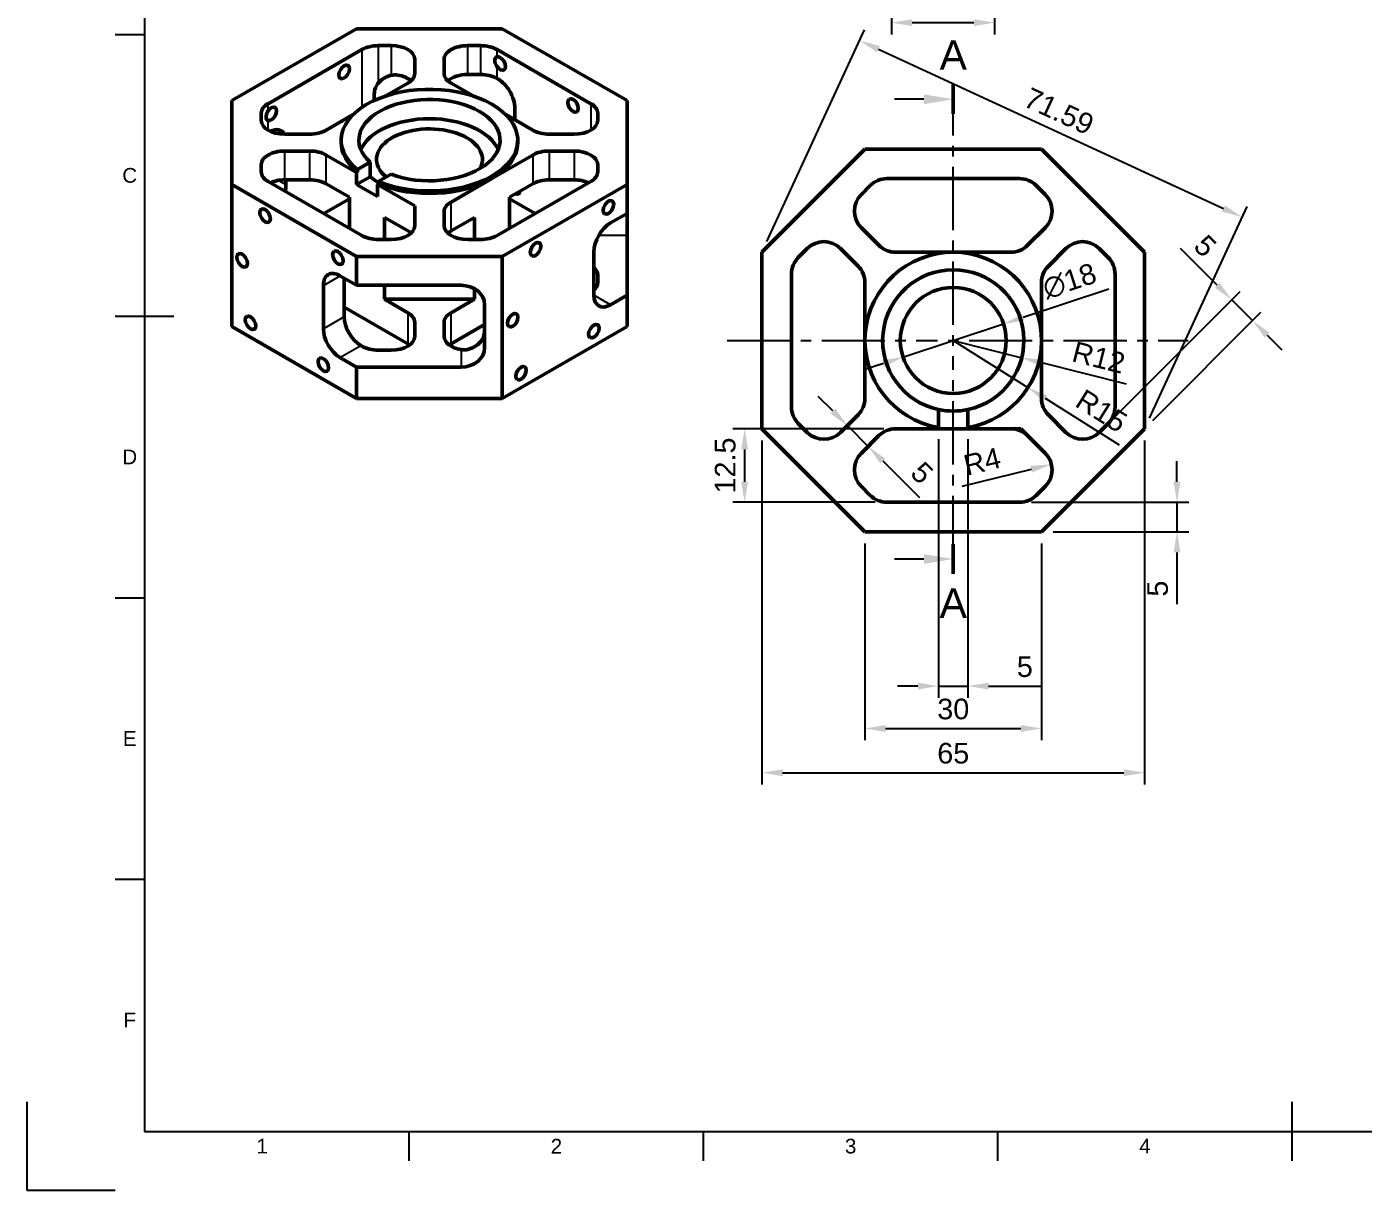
# Model space of a CAD drawing. Header units: millimetres. Extents: x 0 to 420, y 0 to 297.
# Drawn here: x 0 to 227.1, y 0 to 197.7 of the extents above; entities that cross this region are included whole.
import ezdxf
from ezdxf.enums import TextEntityAlignment as Align

# ---------------------------------------------------------------- set-up
doc = ezdxf.new("R2010")
doc.units = ezdxf.units.MM
doc.header["$LTSCALE"] = 0.75
doc.linetypes.add('CENTER2', pattern=[28.575, 19.05, -3.175, 3.175, -3.175])
for name, color, linetype, lineweight in [('Border', 7, 'Continuous', 25), ('FD_Dimensions', 7, 'Continuous', 25), ('Section Lines', 7, 'Continuous', 25), ('Smart Centers', 7, 'CENTER2', 25), ('Visible', 7, 'Continuous', 50), ('Visible Narrow', 7, 'Continuous', 25)]:
    doc.layers.add(name, color=color, linetype=linetype, lineweight=lineweight)
doc.styles.add('FusionTitle', font='')
doc.styles.get("Standard").update_dxf_attribs({"font": 'arial.ttf'})
doc.styles.get('FusionTitle').set_extended_font_data('Arial Unicode MS')
doc.dimstyles.new('Dim-ISO-25', dxfattribs={"dimtxt": 3.5, "dimasz": 3.5, "dimexe": 2, "dimexo": 2, "dimgap": 1.5, "dimtad": 1, "dimzin": 12, "dimdsep": 46, "dimtxsty": 'Standard', "dimcen": 0, "dimazin": 3, "dimtp": 0.1, "dimtm": 0.1, "dimtfac": 0.714, "dimtmove": 0, "dimatfit": 3, "dimfxl": 1, "dimtzin": 12, "dimarcsym": 0})

# ---------------------------------------------------------------- blocks, each defined once
blk = doc.blocks.new('*D41')
at = {"layer": 'Defpoints', "color": 0, "transparency": 16777216}
for p in [(124.929919, 129.369552), (189.929919, 129.369552), (189.929919, 70.937646)]:
    blk.add_point(p, dxfattribs=at)
at = {"layer": 'FD_Dimensions', "color": 0, "lineweight": -2, "transparency": 16777216}
for p, q in [((124.929919, 127.369552), (124.929919, 68.937646)), ((189.929919, 127.369552), (189.929919, 68.937646)), ((128.429919, 70.937646), (186.429919, 70.937646))]:
    blk.add_line(p, q, dxfattribs=at)
at = {"layer": 'FD_Dimensions', "color": 0, "transparency": 16777216}
for points in [[(128.429919, 71.520979), (128.429919, 70.354312), (124.929919, 70.937646)], [(186.429919, 71.520979), (186.429919, 70.354312), (189.929919, 70.937646)]]:
    blk.add_solid(points, dxfattribs=at)
at = {"layer": 'FD_Dimensions', "color": 0, "transparency": 16777216, "insert": (157.429919, 74.224651), "char_height": 3.5, "attachment_point": 5}
blk.add_mtext('65', dxfattribs=at)
blk = doc.blocks.new('*U8')
at = {"layer": 'Smart Centers', "color": 0, "ltscale": 0.75, "transparency": 16777216}
for p, q in [((0, 2.678906), (0, 40.974008)), ((-38.423075, 0), (-2.678906, 0)), ((2.678906, 0), (39.940368, 0)), ((0, -37.131708), (0, -2.678906))]:
    blk.add_line(p, q, dxfattribs=at)
at = {"layer": 'Smart Centers', "color": 0, "linetype": 'Continuous', "ltscale": 0.75, "transparency": 16777216}
for p, q in [((-0.892969, 0), (0.892969, 0)), ((0, -0.892969), (0, 0.892969))]:
    blk.add_line(p, q, dxfattribs=at)
blk = doc.blocks.new('*D42')
at = {"layer": 'Defpoints', "color": 0, "transparency": 16777216}
for p in [(165.978222, 147.184958), (148.881616, 141.554146)]:
    blk.add_point(p, dxfattribs=at)
at = {"layer": 'FD_Dimensions', "lineweight": -2, "transparency": 16777216}
for p, q in [((183.864287, 153.07578), (169.302562, 148.279838)), ((148.881616, 141.554146), (165.978222, 147.184958)), ((145.557276, 140.459266), (142.232935, 139.364386))]:
    blk.add_line(p, q, dxfattribs=at)
at = {"layer": 'FD_Dimensions', "transparency": 16777216}
for points in [[(169.120082, 148.833895), (169.485042, 147.725782), (165.978222, 147.184958)], [(145.374796, 141.013323), (145.739756, 139.905209), (148.881616, 141.554146)]]:
    blk.add_solid(points, dxfattribs=at)
at = {"layer": 'FD_Dimensions', "color": 0, "transparency": 16777216, "insert": (177.187857, 154.440631), "char_height": 3.5, "attachment_point": 5, "rotation": 18.22944808}
blk.add_mtext('∅18', dxfattribs=at)
blk = doc.blocks.new('*D43')
at = {"layer": 'Defpoints', "color": 0, "transparency": 16777216}
for p in [(157.429919, 144.369552), (169.063618, 141.427265)]:
    blk.add_point(p, dxfattribs=at)
at = {"layer": 'FD_Dimensions', "lineweight": -2, "transparency": 16777216}
for p, q in [((157.429919, 144.369552), (169.063618, 141.427265)), ((186.84548, 136.930042), (172.45678, 140.569098))]:
    blk.add_line(p, q, dxfattribs=at)
at = {"layer": 'FD_Dimensions', "transparency": 16777216}
blk.add_solid([(172.599808, 141.134625), (172.313752, 140.003571), (169.063618, 141.427265)], dxfattribs=at)
at = {"layer": 'FD_Dimensions', "color": 0, "transparency": 16777216, "insert": (182.15328, 141.476468), "char_height": 3.5, "attachment_point": 5, "rotation": 345.8068814}
blk.add_mtext('R12', dxfattribs=at)
blk = doc.blocks.new('*D44')
at = {"layer": 'Defpoints', "color": 0, "transparency": 16777216}
for p in [(157.429919, 144.369552), (170.122481, 136.375876)]:
    blk.add_point(p, dxfattribs=at)
at = {"layer": 'FD_Dimensions', "lineweight": -2, "transparency": 16777216}
for p, q in [((157.429919, 144.369552), (170.122481, 136.375876)), ((185.689196, 126.57208), (173.084079, 134.510684))]:
    blk.add_line(p, q, dxfattribs=at)
at = {"layer": 'FD_Dimensions', "transparency": 16777216}
blk.add_solid([(173.394944, 135.004284), (172.773214, 134.017085), (170.122481, 136.375876)], dxfattribs=at)
at = {"layer": 'FD_Dimensions', "color": 0, "transparency": 16777216, "insert": (182.622151, 132.388246), "char_height": 3.5, "attachment_point": 5, "rotation": 327.79759122}
blk.add_mtext('R15', dxfattribs=at)
blk = doc.blocks.new('*D45')
at = {"layer": 'Defpoints', "color": 0, "transparency": 16777216}
for p in [(168.701997, 116.869552), (172.429919, 111.869552), (195.445437, 111.869552)]:
    blk.add_point(p, dxfattribs=at)
at = {"layer": 'FD_Dimensions', "lineweight": -2, "transparency": 16777216}
for p, q in [((195.445437, 120.369552), (195.445437, 123.869552)), ((170.701997, 116.869552), (197.445437, 116.869552)), ((195.445437, 116.869552), (195.445437, 111.869552)), ((174.429919, 111.869552), (197.445437, 111.869552)), ((195.445437, 108.369552), (195.445437, 99.548952))]:
    blk.add_line(p, q, dxfattribs=at)
at = {"layer": 'FD_Dimensions', "transparency": 16777216}
for points in [[(194.862104, 120.369552), (196.028771, 120.369552), (195.445437, 116.869552)], [(194.862104, 108.369552), (196.028771, 108.369552), (195.445437, 111.869552)]]:
    blk.add_solid(points, dxfattribs=at)
at = {"layer": 'FD_Dimensions', "color": 0, "transparency": 16777216, "insert": (192.165594, 102.209252), "char_height": 3.5, "attachment_point": 5, "rotation": 90}
blk.add_mtext('5', dxfattribs=at)
blk = doc.blocks.new('*D46')
at = {"layer": 'Defpoints', "color": 0, "transparency": 16777216}
for p in [(142.429919, 111.869552), (172.429919, 111.869552), (172.429919, 78.451129)]:
    blk.add_point(p, dxfattribs=at)
at = {"layer": 'FD_Dimensions', "color": 0, "lineweight": -2, "transparency": 16777216}
for p, q in [((142.429919, 109.869552), (142.429919, 76.451129)), ((172.429919, 109.869552), (172.429919, 76.451129)), ((145.929919, 78.451129), (168.929919, 78.451129))]:
    blk.add_line(p, q, dxfattribs=at)
at = {"layer": 'FD_Dimensions', "color": 0, "transparency": 16777216}
for points in [[(145.929919, 79.034462), (145.929919, 77.867796), (142.429919, 78.451129)], [(168.929919, 79.034462), (168.929919, 77.867796), (172.429919, 78.451129)]]:
    blk.add_solid(points, dxfattribs=at)
at = {"layer": 'FD_Dimensions', "color": 0, "transparency": 16777216, "insert": (157.429919, 81.739328), "char_height": 3.5, "attachment_point": 5}
blk.add_mtext('30', dxfattribs=at)
blk = doc.blocks.new('*D47')
at = {"layer": 'Defpoints', "color": 0, "transparency": 16777216}
for p in [(139.43513, 129.910297), (142.970664, 126.374763), (142.970664, 126.374763)]:
    blk.add_point(p, dxfattribs=at)
at = {"layer": 'FD_Dimensions', "lineweight": -2, "transparency": 16777216}
for p, q in [((136.960256, 132.385171), (134.485382, 134.860045)), ((139.43513, 129.910297), (142.970664, 126.374763)), ((145.445538, 123.899889), (151.682644, 117.662783))]:
    blk.add_line(p, q, dxfattribs=at)
at = {"layer": 'FD_Dimensions', "transparency": 16777216}
for points in [[(137.372735, 132.79765), (136.547777, 131.972692), (139.43513, 129.910297)], [(145.858017, 124.312368), (145.033059, 123.487411), (142.970664, 126.374763)]]:
    blk.add_solid(points, dxfattribs=at)
at = {"layer": 'FD_Dimensions', "color": 0, "transparency": 16777216, "insert": (152.120727, 121.863099), "char_height": 3.5, "attachment_point": 5, "rotation": 315}
blk.add_mtext('5', dxfattribs=at)
blk = doc.blocks.new('*D48')
at = {"layer": 'Defpoints', "color": 0, "transparency": 16777216}
for p in [(147.622307, 129.369552), (121.978086, 116.869552), (146.157841, 116.869552)]:
    blk.add_point(p, dxfattribs=at)
at = {"layer": 'FD_Dimensions', "color": 0, "lineweight": -2, "transparency": 16777216}
for p, q in [((145.622307, 129.369552), (119.978086, 129.369552)), ((121.978086, 125.869552), (121.978086, 120.369552)), ((144.157841, 116.869552), (119.978086, 116.869552))]:
    blk.add_line(p, q, dxfattribs=at)
at = {"layer": 'FD_Dimensions', "color": 0, "transparency": 16777216}
for points in [[(121.394753, 125.869552), (122.56142, 125.869552), (121.978086, 129.369552)], [(121.394753, 120.369552), (122.56142, 120.369552), (121.978086, 116.869552)]]:
    blk.add_solid(points, dxfattribs=at)
at = {"layer": 'FD_Dimensions', "color": 0, "transparency": 16777216, "insert": (118.691081, 123.119552), "char_height": 3.5, "attachment_point": 5, "rotation": 90}
blk.add_mtext('12.5', dxfattribs=at)
blk = doc.blocks.new('*D49')
at = {"layer": 'Defpoints', "color": 0, "transparency": 16777216}
for p in [(204.758346, 151.269047), (182.240579, 128.75128), (189.929919, 129.369552)]:
    blk.add_point(p, dxfattribs=at)
at = {"layer": 'FD_Dimensions', "lineweight": -2, "transparency": 16777216}
for p, q in [((202.283472, 153.743921), (196.046366, 159.981027)), ((183.654793, 130.165494), (206.17256, 152.683261)), ((208.29388, 147.733513), (204.758346, 151.269047)), ((191.344133, 130.783766), (209.708094, 149.147727)), ((210.768754, 145.25864), (213.243627, 142.783766))]:
    blk.add_line(p, q, dxfattribs=at)
at = {"layer": 'FD_Dimensions', "transparency": 16777216}
for points in [[(202.695951, 154.1564), (201.870993, 153.331442), (204.758346, 151.269047)], [(211.181233, 145.671119), (210.356275, 144.846161), (208.29388, 147.733513)]]:
    blk.add_solid(points, dxfattribs=at)
at = {"layer": 'FD_Dimensions', "color": 0, "transparency": 16777216, "insert": (200.246682, 160.41911), "char_height": 3.5, "attachment_point": 5, "rotation": 315}
blk.add_mtext('5', dxfattribs=at)
blk = doc.blocks.new('*D50')
at = {"layer": 'Defpoints', "color": 0, "transparency": 16777216}
for p in [(166.333785, 121.439075), (170.219764, 122.387319)]:
    blk.add_point(p, dxfattribs=at)
at = {"layer": 'FD_Dimensions', "lineweight": -2, "transparency": 16777216}
blk.add_line((158.919345, 119.629827), (170.705511, 122.50585), dxfattribs=at)
at = {"layer": 'FD_Dimensions', "transparency": 16777216}
blk.add_solid([(170.567226, 123.072555), (170.843797, 121.939144), (174.105743, 123.335563)], dxfattribs=at)
at = {"layer": 'FD_Dimensions', "color": 0, "transparency": 16777216, "insert": (162.340704, 123.810056), "char_height": 3.5, "attachment_point": 5, "rotation": 13.71313971}
blk.add_mtext('R4', dxfattribs=at)
blk = doc.blocks.new('ISO_A3_SHEET')
at = {"layer": 'Border'}
for p, q in [((20, 287), (20, 10)), ((15, 196.33333), (20, 196.33333)), ((15, 148.5), (25, 148.5)), ((15, 100.66667), (20, 100.66667)), ((15, 52.83334), (20, 52.83334)), ((0, 15), (0, 0)), ((215, 5), (215, 15)), ((20, 10), (410, 10)), ((65, 5), (65, 10)), ((115, 5), (115, 10)), ((165, 5), (165, 10)), ((0, 0), (15, 0))]:
    blk.add_line(p, q, dxfattribs=at)
at = {"layer": 'Border', "style": 'FusionTitle'}
for s, p in [('C', (17.5, 172.41667)), ('D', (17.5, 124.58334)), ('E', (17.5, 76.75001)), ('F', (17.5, 28.91668)), ('1', (40, 7.5)), ('2', (90, 7.5)), ('3', (140, 7.5)), ('4', (190, 7.5))]:
    blk.add_text(s, height=2.5, dxfattribs=at).set_placement(p, align=Align.MIDDLE)
blk = doc.blocks.new('*D52')
at = {"layer": 'Defpoints', "color": 0, "transparency": 16777216}
for p in [(146.929919, 218.155715), (164.429919, 218.155715), (164.429919, 198.356725)]:
    blk.add_point(p, dxfattribs=at)
at = {"layer": 'FD_Dimensions', "lineweight": -2, "transparency": 16777216}
for p, q in [((146.929919, 216.155715), (146.929919, 196.356725)), ((164.429919, 216.155715), (164.429919, 196.356725)), ((150.429919, 198.356725), (160.929919, 198.356725))]:
    blk.add_line(p, q, dxfattribs=at)
at = {"layer": 'FD_Dimensions', "transparency": 16777216}
for points in [[(150.429919, 198.940058), (150.429919, 197.773391), (146.929919, 198.356725)], [(160.929919, 198.940058), (160.929919, 197.773391), (164.429919, 198.356725)]]:
    blk.add_solid(points, dxfattribs=at)
at = {"layer": 'FD_Dimensions', "color": 0, "transparency": 16777216, "insert": (155.679919, 201.64373), "char_height": 3.5, "attachment_point": 5}
blk.add_mtext('17.5', dxfattribs=at)
blk = doc.blocks.new('*D61')
at = {"layer": 'Defpoints', "color": 0, "transparency": 16777216}
for p in [(154.929919, 129.579353), (159.929919, 129.579353), (159.929919, 85.650157)]:
    blk.add_point(p, dxfattribs=at)
at = {"layer": 'FD_Dimensions', "color": 0, "lineweight": -2, "transparency": 16777216}
for p, q in [((154.929919, 127.579353), (154.929919, 83.650157)), ((159.929919, 127.579353), (159.929919, 83.650157)), ((151.429919, 85.650157), (147.929919, 85.650157)), ((154.929919, 85.650157), (159.929919, 85.650157)), ((163.429919, 85.650157), (172.250519, 85.650157))]:
    blk.add_line(p, q, dxfattribs=at)
at = {"layer": 'FD_Dimensions', "color": 0, "transparency": 16777216}
for points in [[(151.429919, 86.23349), (151.429919, 85.066823), (154.929919, 85.650157)], [(163.429919, 86.23349), (163.429919, 85.066823), (159.929919, 85.650157)]]:
    blk.add_solid(points, dxfattribs=at)
at = {"layer": 'FD_Dimensions', "color": 0, "transparency": 16777216, "insert": (169.590219, 88.93), "char_height": 3.5, "attachment_point": 5}
blk.add_mtext('5', dxfattribs=at)
blk = doc.blocks.new('*D63')
at = {"layer": 'Defpoints', "color": 0, "transparency": 16777216}
for p in [(206.523776, 165.32291), (124.929919, 159.369552), (189.929919, 129.369552)]:
    blk.add_point(p, dxfattribs=at)
at = {"layer": 'FD_Dimensions', "lineweight": -2, "transparency": 16777216}
for p, q in [((125.768035, 161.185471), (142.361893, 197.138828)), ((144.701634, 193.856206), (203.345918, 166.789613)), ((190.768035, 131.185471), (207.361893, 167.138828))]:
    blk.add_line(p, q, dxfattribs=at)
at = {"layer": 'FD_Dimensions', "transparency": 16777216}
for points in [[(144.946085, 194.385849), (144.457183, 193.326563), (141.523776, 195.32291)], [(203.590369, 167.319256), (203.101468, 166.25997), (206.523776, 165.32291)]]:
    blk.add_solid(points, dxfattribs=at)
at = {"layer": 'FD_Dimensions', "color": 0, "transparency": 16777216, "insert": (175.401223, 183.307377), "char_height": 3.5, "attachment_point": 5, "rotation": 335.22485943}
blk.add_mtext('71.59', dxfattribs=at)

msp = doc.modelspace()

# ---------------------------------------------------------------- linework, layer by layer
at = {"layer": 'Section Lines', "lineweight": 50}
for p, q in [((157.43, 187.844), (157.43, 182.844)), ((157.43, 104.738), (157.43, 109.738))]:
    msp.add_line(p, q, dxfattribs=at)
at = {"layer": 'Section Lines'}
for p, q in [((152.43, 185.344), (147.43, 185.344)), ((152.43, 107.238), (147.43, 107.238))]:
    msp.add_line(p, q, dxfattribs=at)
for points in [[(152.43, 186.177), (157.43, 185.344), (152.43, 184.51)], [(152.43, 108.071), (157.43, 107.238), (152.43, 106.405)]]:
    msp.add_solid(points, dxfattribs=at)
at = {"layer": 'Visible', "extrusion": (-0.707107, -0.407196, 0.578093)}
for p, q in [((34.843, 185.113), (56.056, 197.329)), ((56.056, 197.329), (80.805, 197.329)), ((80.805, 197.329), (102.018, 185.113)), ((41.015, 184.595), (56.956, 193.775)), ((59.784, 194.45), (61.931, 194.45)), ((74.931, 194.45), (77.077, 194.45)), ((79.906, 193.775), (95.847, 184.595)), ((65.931, 192.146), (65.931, 189.718)), ((70.931, 189.718), (70.931, 192.146)), ((74.931, 189.545), (77.077, 189.545)), ((79.906, 188.87), (80.098, 188.759)), ((59.056, 185.139), (59.056, 186.236)), ((64.759, 188.089), (60.9, 185.867)), ((75.961, 185.867), (72.102, 188.089)), ((34.843, 170.861), (34.843, 185.113)), ((102.018, 185.113), (102.018, 170.861)), ((39.843, 181.73), (39.843, 182.967)), ((55.458, 182.733), (50.889, 180.102)), ((85.972, 180.102), (81.403, 182.733)), ((82.926, 181.856), (82.926, 183.86)), ((97.018, 182.967), (97.018, 181.73)), ((48.061, 179.427), (43.843, 179.427)), ((93.018, 179.427), (88.801, 179.427)), ((53.431, 178.396), (53.431, 177.987)), ((83.431, 178.396), (83.431, 177.987)), ((48.061, 176.548), (43.843, 176.548)), ((56.056, 172.897), (50.889, 175.873)), ((79.037, 171.879), (85.972, 175.873)), ((88.801, 176.548), (93.018, 176.548)), ((39.843, 174.244), (39.843, 173.008)), ((56.056, 172.897), (56.205, 172.983)), ((56.056, 170.854), (56.056, 172.897)), ((56.205, 173.392), (58.364, 174.635)), ((56.205, 172.983), (56.205, 173.392)), ((58.364, 174.635), (58.364, 172.182)), ((61.899, 172.599), (59.74, 171.356)), ((97.018, 174.244), (97.018, 173.008)), ((56.056, 158.646), (34.843, 170.861)), ((34.843, 146.744), (34.843, 170.861)), ((41.015, 171.379), (56.956, 162.2)), ((43.843, 171.642), (48.061, 171.642)), ((44.035, 170.802), (44.035, 171.642)), ((50.889, 170.968), (54.843, 168.691)), ((56.056, 170.854), (58.364, 172.182)), ((59.592, 168.818), (56.056, 170.854)), ((59.74, 170.947), (59.592, 170.861)), ((59.592, 170.861), (59.592, 168.818)), ((65.931, 167.211), (59.592, 170.861)), ((59.74, 171.356), (59.74, 170.947)), ((72.102, 167.886), (79.037, 171.879)), ((95.847, 171.379), (79.906, 162.2)), ((102.018, 170.861), (80.805, 158.646)), ((82.018, 168.691), (85.972, 170.968)), ((88.801, 171.642), (93.018, 171.642)), ((102.018, 165.956), (102.018, 170.861)), ((54.843, 168.441), (50.48, 165.929)), ((54.843, 168.691), (54.843, 163.416)), ((82.018, 163.416), (82.018, 168.691)), ((86.381, 165.929), (82.018, 168.441)), ((65.931, 163.828), (65.931, 167.211)), ((70.931, 163.828), (70.931, 166.257)), ((102.018, 165.956), (99.19, 164.327)), ((102.018, 162.279), (102.018, 165.956)), ((54.705, 163.496), (54.843, 163.575)), ((60.805, 161.525), (60.805, 165.258)), ((60.805, 165.258), (65.355, 162.638)), ((76.056, 165.258), (72.102, 162.981)), ((76.056, 161.525), (76.056, 165.258)), ((82.156, 163.496), (82.018, 163.575)), ((59.784, 161.525), (61.931, 161.525)), ((77.077, 161.525), (74.931, 161.525)), ((102.018, 162.279), (102.018, 152.058)), ((96.361, 159.428), (96.361, 152.071)), ((56.056, 153.74), (56.056, 158.646)), ((80.805, 158.646), (56.056, 158.646)), ((80.805, 134.528), (80.805, 158.646)), ((53.228, 155.369), (56.056, 153.74)), ((53.935, 154.962), (53.935, 148.406)), ((97.018, 154.205), (97.018, 155.441)), ((50.399, 146.37), (50.399, 153.728)), ((56.056, 153.74), (73.805, 153.74)), ((60.805, 151.359), (60.805, 153.74)), ((76.056, 151.359), (76.056, 153.173)), ((64.759, 143.768), (53.935, 150.001)), ((64.759, 149.082), (60.805, 151.359)), ((76.056, 151.359), (60.805, 151.359)), ((72.102, 149.082), (76.056, 151.359)), ((77.805, 150.47), (77.805, 143.112)), ((99.19, 150.429), (102.018, 152.058)), ((102.018, 146.744), (102.018, 152.058)), ((56.056, 134.528), (34.843, 146.744)), ((65.931, 145.025), (65.931, 147.453)), ((70.931, 145.025), (70.931, 147.453)), ((77.805, 147.052), (72.102, 143.768)), ((102.018, 146.744), (80.805, 134.528)), ((56.763, 143.507), (56.956, 143.396)), ((56.056, 139.842), (53.228, 141.471)), ((59.784, 142.721), (61.931, 142.721)), ((73.805, 139.842), (56.056, 139.842)), ((56.056, 134.528), (56.056, 139.842)), ((80.805, 134.528), (56.056, 134.528))]:
    msp.add_line(p, q, dxfattribs=at)
at = {"layer": 'Visible', "extrusion": (-1e-16, -1, 0)}
for p, q in [((124.93, 159.37), (142.43, 176.87)), ((142.43, 176.87), (172.43, 176.87)), ((172.43, 176.87), (189.93, 159.37)), ((141.812, 169.18), (143.329, 170.698)), ((146.158, 171.87), (168.702, 171.87)), ((171.53, 170.698), (173.048, 169.18)), ((144.794, 160.541), (141.812, 163.523)), ((173.048, 163.523), (170.066, 160.541)), ((124.93, 129.37), (124.93, 159.37)), ((131.101, 158.47), (132.619, 159.988)), ((138.276, 159.988), (141.258, 157.006)), ((157.43, 159.37), (147.622, 159.37)), ((167.238, 159.37), (157.43, 159.37)), ((173.601, 157.006), (176.584, 159.988)), ((182.241, 159.988), (183.758, 158.47)), ((189.93, 159.37), (189.93, 129.37)), ((129.93, 133.097), (129.93, 155.642)), ((184.93, 155.642), (184.93, 133.097)), ((142.43, 154.177), (142.43, 144.37)), ((172.43, 144.37), (172.43, 154.177)), ((142.43, 144.37), (142.43, 134.562)), ((172.43, 134.562), (172.43, 144.37)), ((141.258, 131.734), (138.276, 128.751)), ((154.93, 129.579), (154.93, 132.633)), ((159.93, 132.633), (159.93, 129.579)), ((176.584, 128.751), (173.601, 131.734)), ((132.619, 128.751), (131.101, 130.269)), ((154.93, 129.37), (154.93, 129.579)), ((159.93, 129.579), (159.93, 129.37)), ((183.758, 130.269), (182.241, 128.751)), ((142.43, 111.87), (124.93, 129.37)), ((144.794, 128.198), (141.812, 125.216)), ((154.93, 129.37), (147.622, 129.37)), ((159.93, 129.37), (154.93, 129.37)), ((168.894, 129.37), (159.93, 129.37)), ((173.048, 125.216), (168.894, 129.37)), ((189.93, 129.37), (172.43, 111.87)), ((141.812, 119.559), (143.329, 118.041)), ((171.53, 118.041), (173.048, 119.559)), ((146.158, 116.87), (168.702, 116.87)), ((172.43, 111.87), (142.43, 111.87))]:
    msp.add_line(p, q, dxfattribs=at)
at = {"layer": 'Visible'}
msp.add_circle((157.43, 144.37), 9, dxfattribs=at)
at = {"layer": 'Visible', "extrusion": (1e-16, -3e-16, -1)}
msp.add_arc((-62.589, 186.689), 2.802, 76.41792, 99.6065, dxfattribs=at)
at = {"layer": 'Visible'}
for centre, radius, start, end in [((62.066, 186.192), 3.01, 139.29324, 179.16971), ((146.158, 167.87), 4, 90, 135), ((168.702, 167.87), 4, 45, 90), ((144.64, 166.352), 4, 135, 225), ((170.22, 166.352), 4, 315, 45), ((135.448, 157.159), 4, 45, 135), ((157.43, 144.37), 15, 279.59407, 260.40593), ((147.622, 163.37), 4, 225, 270), ((167.238, 163.37), 4, 270, 315), ((179.412, 157.159), 4, 45, 135), ((133.93, 155.642), 4, 135, 180), ((138.43, 154.177), 4, 0, 45), ((176.43, 154.177), 4, 135, 180), ((180.93, 155.642), 4, 0, 45), ((74.273, 145.577), 2.802, 260.3935, 283.58208), ((138.43, 134.562), 4, 315, 0), ((176.43, 134.562), 4, 180, 225), ((133.93, 133.097), 4, 180, 225), ((157.43, 144.37), 12, 257.9753, 282.0247), ((180.93, 133.097), 4, 315, 0), ((135.448, 131.58), 4, 225, 315), ((147.622, 125.37), 4, 90, 135), ((167.238, 125.37), 4, 45, 90), ((179.412, 131.58), 4, 225, 315), ((144.64, 122.387), 4, 135, 225), ((170.22, 122.387), 4, 315, 45), ((146.158, 120.87), 4, 225, 270), ((168.702, 120.87), 4, 270, 315)]:
    msp.add_arc(centre, radius, start, end, dxfattribs=at)
at = {"layer": 'Visible', "extrusion": (0, 0, -1)}
msp.add_arc((-157.43, 144.37), 12, 282.0247, 257.9753, dxfattribs=at)
at = {"layer": 'Visible', "extrusion": (1e-16, -2e-16, -1)}
msp.add_arc((-74.795, 146.074), 3.01, 180.83029, 220.70676, dxfattribs=at)
at = {"layer": 'Visible'}
for centre, major_axis, ratio, start_param, end_param in [((59.784, 192.146), (-4, 0), 0.5758617, -1.5707963, -0.7853982), ((61.931, 192.146), (4, 0), 0.5758617, 0, 1.5707963), ((74.931, 192.146), (4, 0), 0.5758617, 1.5707963, 3.1415927), ((77.077, 192.146), (-4, 0), 0.5758617, 3.9269908, 4.712389), ((63.056, 186.274), (4, 0), 0.8175471, 1.8560572, 2.5287556), ((61.931, 189.718), (4, 0), 0.5758617, -0.7853982, 0), ((74.931, 189.718), (-4, 0), 0.5758617, 0, 0.7853982), ((80.098, 185.489), (-1.996, 3.466), 0.5780931, 3.9289245, 5.4997209), ((68.431, 178.396), (-15, 0), 0.5758617, 0.9528462, 6.9011354), ((43.843, 182.967), (4, 0), 0.5758617, 2.3561945, 3.1415927), ((93.018, 182.967), (-4, 0), 0.5758617, 3.1415927, 3.9269908), ((43.843, 181.73), (4, 0), 0.5758617, 3.1415927, 4.712389), ((93.018, 181.73), (4, 0), 0.5758617, 4.712389, 6.2831853), ((41.207, 176.531), (1.996, 3.466), 0.5780931, -0.3337573, 0.7143352), ((48.061, 181.73), (4, 0), 0.5758617, 4.712389, 5.4977871), ((68.431, 175.126), (9, 0), 0.5758617, -0.3055762, 3.7577959), ((88.801, 181.73), (-4, 0), 0.5758617, 0.7853982, 1.5707963), ((68.431, 177.987), (15, 0), 0.5758617, 3.1415927, 3.7595427), ((68.431, 177.987), (15, 0), 0.5758617, -0.7853982, 0), ((43.843, 174.244), (4, 0), 0.5758617, 1.5707963, 3.1415927), ((48.061, 174.244), (-4, 0), 0.5758617, 3.9269908, 4.712389), ((88.801, 174.244), (4, 0), 0.5758617, 1.5707963, 2.3561945), ((93.018, 174.244), (4, 0), 0.5758617, 0, 1.5707963), ((43.843, 173.008), (-4, 0), 0.5758617, 0, 0.7853982), ((93.018, 173.008), (4, 0), 0.5758617, -0.7853982, 0), ((41.207, 169.173), (1.996, 3.466), 0.5780931, -1.0994614, -0.7873319), ((68.431, 175.944), (12, 0), 0.5758617, 3.7171202, 3.9025053), ((68.431, 177.987), (15, 0), 0.5758617, 4.0944389, 5.4977871), ((74.931, 166.257), (4, 0), 0.5758617, 2.3561945, 3.1415927), ((61.931, 163.828), (4, 0), 0.5758617, 4.712389, 6.2831853), ((74.931, 163.828), (4, 0), 0.5758617, 3.1415927, 4.712389), ((99.19, 161.057), (1.996, 3.466), 0.5780931, 0.7834645, 2.3542608), ((59.784, 163.828), (-4, 0), 0.5758617, 0.7853982, 1.5707963), ((77.077, 163.828), (-4, 0), 0.5758617, 1.5707963, 2.3561945), ((93.018, 155.441), (-4, 0), 0.5758617, 3.1415927, 3.7228254), ((53.228, 152.099), (-1.996, 3.466), 0.5780931, -0.7834645, 0.7873319), ((73.805, 150.47), (4, 0), 0.8175471, 0, 1.5707963), ((93.018, 154.205), (4, 0), 0.5758617, -0.5812328, 0), ((99.19, 153.699), (1.996, 3.466), 0.5780931, 2.3542608, 3.9250571), ((61.931, 147.453), (4, 0), 0.5758617, 0, 0.7853982), ((74.931, 147.453), (4, 0), 0.5758617, 2.3561945, 3.1415927), ((53.228, 144.741), (-1.996, 3.466), 0.5780931, 0.7873319, 2.3581282), ((59.784, 145.025), (-4, 0), 0.5758617, 0.7853982, 1.5707963), ((61.931, 145.025), (4, 0), 0.5758617, 4.712389, 6.2831853), ((74.931, 145.025), (-4, 0), 0.5758617, 0, 1.2855354), ((73.805, 143.112), (4, 0), 0.8175471, 4.712389, 6.2831853)]:
    msp.add_ellipse(centre, major_axis=major_axis, ratio=ratio, start_param=start_param, end_param=end_param, dxfattribs=at)
at = {"layer": 'Visible', "extrusion": (0, -2e-16, -1)}
for centre in [(53.935, 189.992), (98.836, 166.985), (86.462, 159.859), (82.573, 147.809), (96.361, 145.939), (83.987, 138.813)]:
    msp.add_ellipse(centre, major_axis=(0.631, 1.096), ratio=0.5780931, start_param=3.1415927, end_param=9.424778, dxfattribs=at)
at = {"layer": 'Visible', "extrusion": (3e-16, 0, -1)}
msp.add_ellipse((80.451, 191.417), major_axis=(-0.631, 1.096), ratio=0.5780931, start_param=0.1266722, end_param=4.5818494, dxfattribs=at)
at = {"layer": 'Visible', "extrusion": (1e-16, -2e-16, -1)}
for centre, major_axis, ratio, start_param, end_param in [((61.931, 187.241), (4, 0), 0.5758617, -1.2855354, -0.5675655), ((74.931, 187.241), (4, 0), 0.5758617, 3.7091581, 4.712389), ((56.763, 146.777), (-1.996, 3.466), 0.5780931, 3.9250571, 5.4958534)]:
    msp.add_ellipse(centre, major_axis=major_axis, ratio=ratio, start_param=start_param, end_param=end_param, dxfattribs=at)
at = {"layer": 'Visible', "extrusion": (1e-16, -3e-16, -1)}
for centre, major_axis, start_param, end_param in [((77.077, 187.241), (-4, 0), 1.5707963, 2.3561945), ((48.061, 169.339), (4, 0), 4.712389, 5.4977871), ((74.931, 161.352), (4, 0), 3.7091581, 3.9269908), ((74.931, 142.139), (4, 0), 3.8184056, 3.9269908)]:
    msp.add_ellipse(centre, major_axis=major_axis, ratio=0.5758617, start_param=start_param, end_param=end_param, dxfattribs=at)
at = {"layer": 'Visible', "extrusion": (1e-16, -6e-16, -1)}
msp.add_ellipse((41.561, 182.866), major_axis=(0.631, 1.096), ratio=0.5780931, start_param=-1.4402567, end_param=3.0149205, dxfattribs=at)
at = {"layer": 'Visible', "extrusion": (-1e-16, -1e-16, -1)}
for centre, start_param, end_param in [((68.431, 178.396), 2.5660651, 8.4295092), ((68.431, 175.126), 3.3804737, 6.0443043)]:
    msp.add_ellipse(centre, major_axis=(12, 0), ratio=0.5758617, start_param=start_param, end_param=end_param, dxfattribs=at)
at = {"layer": 'Visible', "extrusion": (3e-16, 0, -1)}
msp.add_ellipse((92.826, 184.291), major_axis=(-0.631, 1.096), ratio=0.5780931, dxfattribs=at)
at = {"layer": 'Visible', "extrusion": (1e-16, -1e-16, -1)}
for centre, major_axis, start_param, end_param in [((43.843, 169.339), (4, 0), 4.0537002, 4.712389), ((88.801, 169.339), (4, 0), 3.9269908, 4.712389), ((93.018, 169.339), (-4, 0), 1.5707963, 2.2294851), ((61.931, 142.139), (4, 0), -0.7853982, -0.676813)]:
    msp.add_ellipse(centre, major_axis=major_axis, ratio=0.5758617, start_param=start_param, end_param=end_param, dxfattribs=at)
at = {"layer": 'Visible', "extrusion": (2e-16, -2e-16, -1)}
for centre, major_axis, ratio, start_param, end_param in [((82.926, 170.371), (-0.631, 1.096), 0.5780931, 2.4862516, 3.7969337), ((73.805, 145.992), (4, 0), 0.8175471, 0.612837, 1.2855354)]:
    msp.add_ellipse(centre, major_axis=major_axis, ratio=ratio, start_param=start_param, end_param=end_param, dxfattribs=at)
for centre in [(40.5, 165.56), (36.611, 157.989), (52.874, 158.434), (38.025, 147.364), (50.399, 140.238)]:
    msp.add_ellipse(centre, major_axis=(-0.631, 1.096), ratio=0.5780931, dxfattribs=at)
at = {"layer": 'Visible'}
for points in [[(79.906, 190.913), (79.875, 190.957), (79.846, 191.002), (79.737, 191.183), (79.662, 191.336), (79.562, 191.639), (79.536, 191.789), (79.536, 192.05), (79.562, 192.177), (79.662, 192.385), (79.737, 192.465), (79.846, 192.528), (79.875, 192.541), (79.906, 192.55)], [(41.015, 181.733), (40.984, 181.742), (40.956, 181.755), (40.854, 181.814), (40.79, 181.887), (40.707, 182.084), (40.688, 182.208), (40.688, 182.469), (40.707, 182.623), (40.79, 182.936), (40.854, 183.095), (40.956, 183.28), (40.984, 183.326), (41.015, 183.37)]]:
    msp.add_open_spline(points, degree=3, knots=[0.27691363, 0.27691363, 0.27691363, 0.27691363, 0.29258245, 0.29258245, 0.34039765, 0.34039765, 0.38821285, 0.38821285, 0.43602804, 0.43602804, 0.48384324, 0.48384324, 0.49951206, 0.49951206, 0.49951206, 0.49951206], dxfattribs=at)
at = {"layer": 'Visible Narrow', "extrusion": (-0.707107, -0.407196, 0.578093)}
for p, q in [((56.956, 193.775), (56.956, 183.959)), ((59.784, 188.155), (59.784, 194.45)), ((61.931, 194.45), (61.931, 189.412)), ((74.931, 189.545), (74.931, 194.45)), ((77.077, 194.45), (77.077, 189.545)), ((79.906, 192.55), (79.906, 193.775)), ((79.906, 188.87), (79.906, 190.913)), ((41.015, 183.37), (41.015, 184.595)), ((95.847, 184.595), (95.847, 180.102)), ((41.015, 180.102), (41.015, 181.733)), ((43.843, 171.642), (43.843, 176.548)), ((48.061, 176.548), (48.061, 171.642)), ((50.889, 170.968), (50.889, 175.873)), ((85.972, 175.873), (85.972, 170.968)), ((88.801, 171.642), (88.801, 176.548)), ((93.018, 176.548), (93.018, 171.642)), ((44.035, 170.802), (42.732, 171.552)), ((72.102, 162.981), (72.102, 167.886)), ((97.225, 162.279), (102.018, 162.279)), ((50.399, 153.728), (53.239, 155.363)), ((99.19, 150.429), (96.361, 152.058)), ((53.935, 148.406), (50.399, 146.37)), ((64.759, 149.082), (64.759, 143.768)), ((72.102, 143.768), (72.102, 149.082)), ((53.228, 141.471), (56.763, 143.507)), ((73.805, 142.814), (73.805, 139.842))]:
    msp.add_line(p, q, dxfattribs=at)

# ---------------------------------------------------------------- block references
at = {"layer": 'Border'}
msp.add_blockref('ISO_A3_SHEET', (0, 0), dxfattribs=at)
at = {"layer": 'Smart Centers', "ltscale": 0.75}
msp.add_blockref('*U8', (157.43, 144.37), dxfattribs=at)

# ---------------------------------------------------------------- texts
at = {"layer": 'Section Lines', "char_height": 5, "attachment_point": 5}
for insert in [(157.43, 192.844), (157.43, 99.738)]:
    msp.add_mtext('A', dxfattribs=dict(at, insert=insert))

# ---------------------------------------------------------------- dimensions: what is measured, and where the dimension line sits
at = {"layer": 'FD_Dimensions'}
for p1, p2, distance, override, picture, middle in [((146.93, 218.156), (164.43, 218.156), -19.799, {"dimlfac": 1, "dimclrd": 256, "dimclre": 256}, '*D52', (155.68, 201.644)), ((124.93, 159.37), (189.93, 129.37), 39.598, {"dimlfac": 1, "dimclrd": 256, "dimclre": 256}, '*D63', (175.401, 183.307)), ((154.93, 129.579), (159.93, 129.579), -43.929, {"dimlfac": 1}, '*D61', (169.59, 88.93)), ((142.43, 111.87), (172.43, 111.87), -33.418, {"dimlfac": 1}, '*D46', (157.43, 81.739))]:
    dim = msp.add_aligned_dim(p1=p1, p2=p2, distance=distance, dimstyle='Dim-ISO-25', override=override, dxfattribs=at)
    dim.commit()
    dim.dimension.update_dxf_attribs({"geometry": picture, "text_midpoint": middle})
for base, p1, p2, angle, override, picture, middle in [((204.758, 151.269), (189.93, 129.37), (182.241, 128.751), 315, {"dimlfac": 1, "dimclrd": 256, "dimclre": 256}, '*D49', (200.247, 160.419)), ((142.971, 126.375), (139.435, 129.91), (142.971, 126.375), 315, {"dimlfac": 1, "dimclrd": 256, "dimclre": 256}, '*D47', (152.121, 121.863)), ((121.978, 116.87), (147.622, 129.37), (146.158, 116.87), 270, {"dimlfac": 1}, '*D48', (118.691, 123.12)), ((189.93, 70.938), (124.93, 129.37), (189.93, 129.37), 180, {"dimlfac": 1}, '*D41', (157.43, 74.225)), ((195.445, 111.87), (168.702, 116.87), (172.43, 111.87), 90, {"dimlfac": 1, "dimclrd": 256, "dimclre": 256}, '*D45', (192.166, 102.209))]:
    dim = msp.add_linear_dim(base=base, p1=p1, p2=p2, angle=angle, dimstyle='Dim-ISO-25', override=override, dxfattribs=at)
    dim.commit()
    dim.dimension.update_dxf_attribs({"geometry": picture, "text_midpoint": middle})
dim = msp.add_diameter_dim_2p(p1=(148.882, 141.554), p2=(165.978, 147.185), dimstyle='Dim-ISO-25', override={"dimlfac": 1, "dimclrd": 256, "dimclre": 256}, dxfattribs=at)
dim.commit()
dim.dimension.update_dxf_attribs({"geometry": '*D42', "text_midpoint": (178.247, 151.226), "dimtype": 163})
for center, mpoint, picture, middle in [((157.43, 144.37), (169.064, 141.427), '*D43', (181.355, 138.319)), ((157.43, 144.37), (170.122, 136.376), '*D44', (180.87, 129.607)), ((170.22, 122.387), (166.334, 121.439), '*D50', (163.111, 120.653))]:
    dim = msp.add_radius_dim(center=center, mpoint=mpoint, dimstyle='Dim-ISO-25', override={"dimlfac": 1, "dimse1": 1, "dimclrd": 256, "dimclre": 256}, dxfattribs=at)
    dim.commit()
    dim.dimension.update_dxf_attribs({"geometry": picture, "text_midpoint": middle, "dimtype": 164})

doc.saveas('drawing.dxf')
